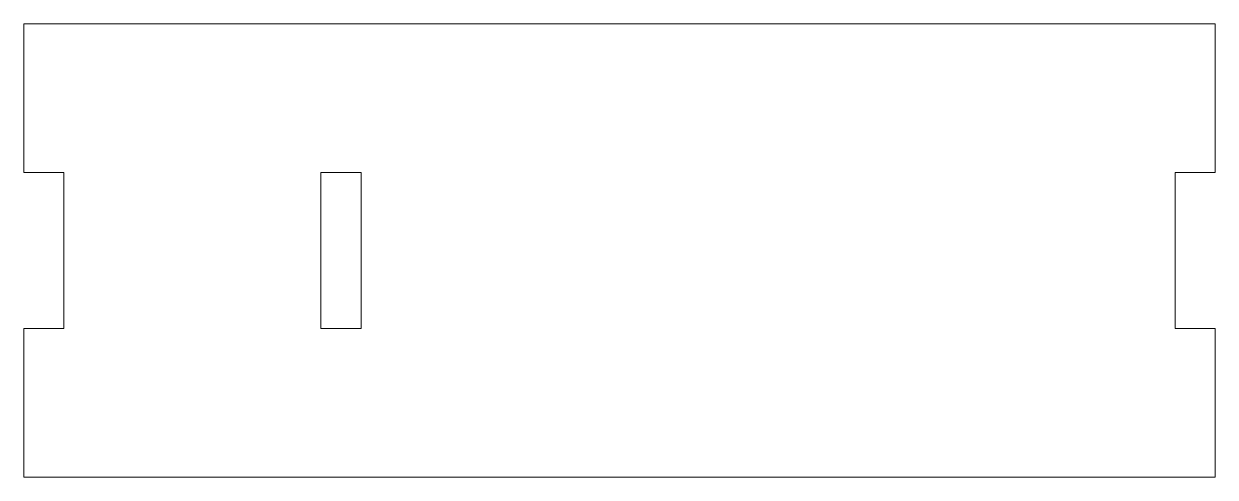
# Model space of a CAD drawing. Header units: millimetres. Extents: x 0 to 80.2, y 0 to 30.5.
import ezdxf

# ---------------------------------------------------------------- set-up
doc = ezdxf.new("R2010")
doc.units = ezdxf.units.MM

msp = doc.modelspace()

# ---------------------------------------------------------------- linework, layer by layer
at = {"color": 7, "linetype": 'Continuous', "lineweight": 15}
for p, q in [((0, 30.5), (0, 20.5)), ((80.2, 30.5), (0, 30.5)), ((80.2, 20.5), (80.2, 30.5)), ((0, 20.5), (2.7, 20.5)), ((2.7, 20.5), (2.7, 10)), ((22.7, 20.5), (20, 20.5)), ((20, 20.5), (20, 10)), ((22.7, 10), (22.7, 20.5)), ((77.5, 20.5), (80.2, 20.5)), ((77.5, 10), (77.5, 20.5)), ((0, 10), (0, 0)), ((2.7, 10), (0, 10)), ((20, 10), (22.7, 10)), ((80.2, 10), (77.5, 10)), ((80.2, 0), (80.2, 10)), ((0, 0), (80.2, 0))]:
    msp.add_line(p, q, dxfattribs=at)

doc.saveas('drawing.dxf')
